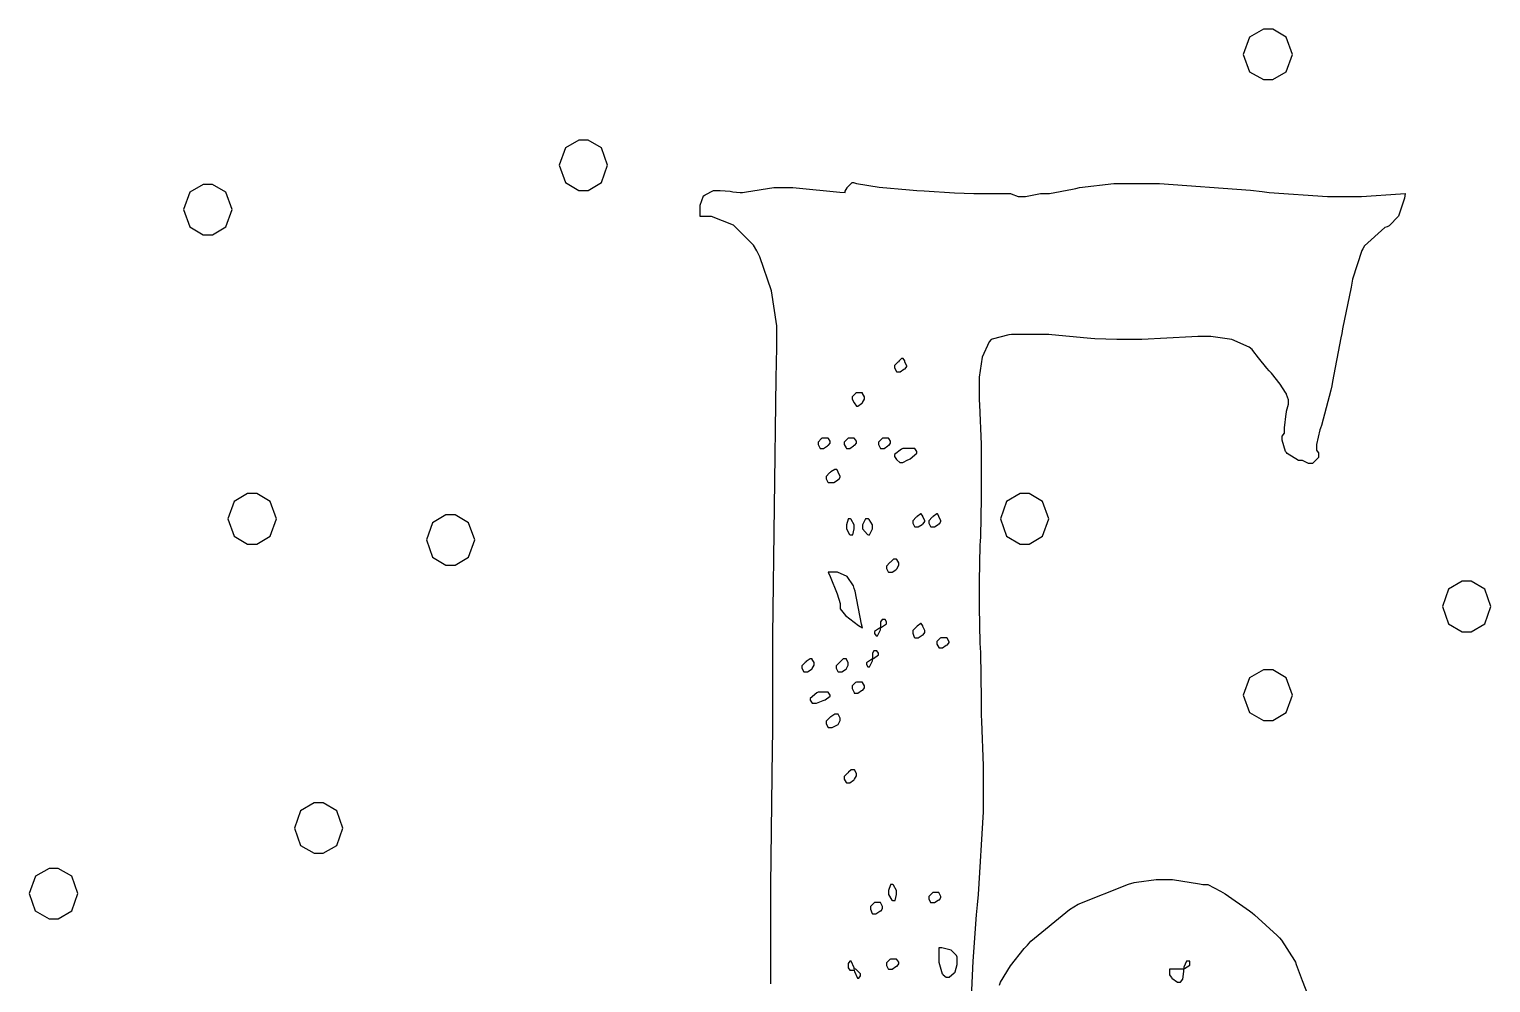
# Model space of a CAD drawing. Extents: x 85 to 277, y 22 to 328.
# Drawn here: x 225.2 to 276.4, y 89.3 to 122.7 of the extents above; entities that cross this region are included whole.
import ezdxf

# ---------------------------------------------------------------- set-up
doc = ezdxf.new("R2010")
doc.units = 0
doc.header["$MEASUREMENT"] = 0

msp = doc.modelspace()

# ---------------------------------------------------------------- linework, layer by layer
at = {"color": 7}
for points in [[(268.64, 120.933), (268.799, 120.933), (269.274, 121.208), (269.486, 121.815), (269.274, 122.421), (268.799, 122.696), (268.64, 122.696), (268.476, 122.696), (267.984, 122.421), (267.766, 121.815), (267.984, 121.208), (268.476, 120.933), (268.64, 120.933)], [(244.651, 117.052), (244.81, 117.052), (245.285, 117.328), (245.497, 117.934), (245.285, 118.54), (244.81, 118.816), (244.651, 118.816), (244.492, 118.816), (244.016, 118.54), (243.804, 117.934), (244.016, 117.328), (244.492, 117.052), (244.651, 117.052)], [(231.492, 115.499), (231.651, 115.499), (232.126, 115.775), (232.339, 116.381), (232.126, 116.987), (231.651, 117.263), (231.492, 117.263), (231.333, 117.263), (230.857, 116.987), (230.645, 116.381), (230.857, 115.775), (231.333, 115.499), (231.492, 115.499)], [(255.904, 111.055), (255.904, 111.082), (255.851, 111.161), (255.834, 111.161), (255.798, 111.161), (255.702, 111.073), (255.694, 111.055), (255.666, 111.038), (255.552, 110.918), (255.552, 110.878), (255.552, 110.834), (255.614, 110.712), (255.623, 110.702), (255.694, 110.702), (255.746, 110.702), (255.878, 110.79), (255.904, 110.808), (255.922, 110.808), (255.976, 110.887), (255.976, 110.913), (255.976, 110.913), (255.913, 111.038), (255.904, 111.055)], [(254.423, 109.96), (254.212, 109.96), (254.185, 109.944), (254.07, 109.824), (254.07, 109.784), (254.07, 109.74), (254.131, 109.618), (254.14, 109.608), (254.212, 109.502), (254.265, 109.502), (254.395, 109.591), (254.423, 109.608), (254.431, 109.626), (254.493, 109.746), (254.493, 109.784), (254.493, 109.828), (254.431, 109.944), (254.423, 109.96)], [(253.224, 108.373), (253.012, 108.373), (252.984, 108.356), (252.871, 108.237), (252.871, 108.197), (252.871, 108.152), (252.932, 108.038), (252.942, 108.02), (253.012, 108.02), (253.064, 108.02), (253.197, 108.11), (253.224, 108.126), (253.241, 108.126), (253.294, 108.206), (253.294, 108.233), (253.294, 108.268), (253.232, 108.365), (253.224, 108.373)], [(254.14, 108.373), (253.93, 108.373), (253.902, 108.356), (253.788, 108.237), (253.788, 108.197), (253.788, 108.152), (253.85, 108.038), (253.86, 108.02), (253.93, 108.02), (253.982, 108.02), (254.114, 108.11), (254.14, 108.126), (254.158, 108.126), (254.212, 108.206), (254.212, 108.233), (254.212, 108.268), (254.149, 108.365), (254.14, 108.373)], [(255.341, 108.373), (255.129, 108.373), (255.101, 108.356), (254.988, 108.237), (254.988, 108.197), (254.988, 108.152), (255.049, 108.038), (255.058, 108.02), (255.129, 108.02), (255.181, 108.02), (255.313, 108.11), (255.341, 108.126), (255.357, 108.126), (255.411, 108.206), (255.411, 108.233), (255.411, 108.268), (255.349, 108.365), (255.341, 108.373)], [(256.257, 108.02), (255.834, 108.02), (255.79, 107.986), (255.552, 107.8), (255.552, 107.738), (255.623, 107.633), (255.632, 107.615), (255.731, 107.527), (255.764, 107.527), (255.834, 107.527), (256.019, 107.615), (256.046, 107.633), (256.091, 107.651), (256.329, 107.849), (256.329, 107.914), (256.257, 108.02)], [(253.577, 107.174), (253.577, 107.202), (253.523, 107.28), (253.507, 107.28), (253.453, 107.28), (253.321, 107.192), (253.294, 107.174), (253.267, 107.158), (253.154, 107.038), (253.154, 106.998), (253.154, 106.954), (253.214, 106.831), (253.224, 106.821), (253.365, 106.821), (253.417, 106.821), (253.55, 106.91), (253.577, 106.928), (253.594, 106.928), (253.647, 107.006), (253.647, 107.032), (253.647, 107.032), (253.585, 107.166), (253.577, 107.174)], [(233.046, 104.669), (233.204, 104.669), (233.679, 104.944), (233.892, 105.551), (233.679, 106.157), (233.204, 106.433), (233.046, 106.433), (232.886, 106.433), (232.409, 106.157), (232.198, 105.551), (232.409, 104.944), (232.886, 104.669), (233.046, 104.669)], [(260.103, 104.669), (260.262, 104.669), (260.737, 104.944), (260.949, 105.551), (260.737, 106.157), (260.262, 106.433), (260.103, 106.433), (259.944, 106.433), (259.468, 106.157), (259.256, 105.551), (259.468, 104.944), (259.944, 104.669), (260.103, 104.669)], [(239.995, 103.929), (240.153, 103.929), (240.629, 104.205), (240.841, 104.811), (240.629, 105.417), (240.153, 105.693), (239.995, 105.693), (239.835, 105.693), (239.36, 105.417), (239.147, 104.811), (239.36, 104.205), (239.835, 103.929), (239.995, 103.929)], [(253.86, 105.268), (253.86, 105.198), (253.972, 105.005), (254, 104.987), (254.07, 104.987), (254.087, 104.987), (254.14, 105.198), (254.14, 105.268), (254.14, 105.34), (254.026, 105.534), (254, 105.551), (253.93, 105.551), (253.92, 105.543), (253.86, 105.337), (253.86, 105.268)], [(254.776, 105.268), (254.776, 105.34), (254.661, 105.534), (254.635, 105.551), (254.565, 105.551), (254.529, 105.551), (254.423, 105.34), (254.423, 105.268), (254.423, 105.198), (254.599, 105.005), (254.635, 104.987), (254.67, 104.987), (254.776, 105.198), (254.776, 105.268)], [(256.54, 105.621), (256.54, 105.649), (256.486, 105.727), (256.469, 105.727), (256.469, 105.727), (256.337, 105.639), (256.329, 105.621), (256.301, 105.605), (256.187, 105.485), (256.187, 105.445), (256.187, 105.4), (256.248, 105.278), (256.257, 105.268), (256.329, 105.268), (256.381, 105.268), (256.512, 105.358), (256.54, 105.374), (256.556, 105.374), (256.61, 105.454), (256.61, 105.481), (256.61, 105.481), (256.548, 105.605), (256.54, 105.621)], [(257.105, 105.621), (257.105, 105.649), (257.051, 105.727), (257.035, 105.727), (257.035, 105.727), (256.901, 105.639), (256.892, 105.621), (256.865, 105.605), (256.752, 105.485), (256.752, 105.445), (256.752, 105.4), (256.813, 105.278), (256.822, 105.268), (256.892, 105.268), (256.945, 105.268), (257.077, 105.358), (257.105, 105.374), (257.121, 105.374), (257.175, 105.454), (257.175, 105.481), (257.175, 105.481), (257.113, 105.605), (257.105, 105.621)], [(255.623, 104.14), (255.552, 104.14), (255.516, 104.14), (255.419, 104.051), (255.411, 104.033), (255.384, 104.017), (255.271, 103.897), (255.271, 103.857), (255.271, 103.813), (255.331, 103.691), (255.341, 103.681), (255.411, 103.681), (255.463, 103.681), (255.596, 103.77), (255.623, 103.787), (255.632, 103.805), (255.694, 103.925), (255.694, 103.963), (255.694, 104.007), (255.632, 104.123), (255.623, 104.14)], [(254.423, 101.74), (254.395, 101.865), (254.167, 103.013), (254.14, 103.117), (254.114, 103.205), (253.894, 103.532), (253.55, 103.681), (253.435, 103.681), (253.224, 103.681), (253.294, 103.532), (253.541, 102.923), (253.647, 102.592), (253.647, 102.482), (253.647, 102.403), (253.836, 102.165), (254.291, 101.82), (254.423, 101.74)], [(275.59, 101.6), (275.748, 101.6), (276.224, 101.876), (276.436, 102.482), (276.224, 103.088), (275.748, 103.364), (275.59, 103.364), (275.43, 103.364), (274.954, 103.088), (274.742, 102.482), (274.954, 101.876), (275.43, 101.6), (275.59, 101.6)], [(255.058, 101.74), (255.022, 101.724), (254.846, 101.604), (254.846, 101.564), (254.846, 101.538), (254.9, 101.46), (254.918, 101.46), (254.952, 101.46), (255.058, 101.67), (255.058, 101.74), (255.093, 101.758), (255.271, 101.878), (255.271, 101.917), (255.271, 101.945), (255.217, 102.023), (255.199, 102.023), (255.129, 102.023), (255.111, 102.023), (255.058, 101.945), (255.058, 101.917), (255.058, 101.74)], [(256.257, 101.388), (256.329, 101.388), (256.381, 101.388), (256.512, 101.477), (256.54, 101.494), (256.556, 101.494), (256.61, 101.574), (256.61, 101.6), (256.61, 101.644), (256.548, 101.76), (256.54, 101.776), (256.54, 101.804), (256.486, 101.883), (256.469, 101.883), (256.469, 101.883), (256.337, 101.794), (256.329, 101.776), (256.301, 101.76), (256.187, 101.64), (256.187, 101.6), (256.187, 101.548), (256.239, 101.406), (256.257, 101.388)], [(257.387, 101.388), (257.175, 101.388), (257.147, 101.371), (257.035, 101.251), (257.035, 101.211), (257.035, 101.167), (257.095, 101.045), (257.105, 101.035), (257.175, 101.035), (257.227, 101.035), (257.36, 101.124), (257.387, 101.141), (257.404, 101.141), (257.458, 101.221), (257.458, 101.247), (257.458, 101.247), (257.395, 101.371), (257.387, 101.388)], [(254.776, 100.648), (254.81, 100.666), (254.988, 100.785), (254.988, 100.824), (254.988, 100.852), (254.934, 100.93), (254.918, 100.93), (254.846, 100.93), (254.828, 100.93), (254.776, 100.852), (254.776, 100.824), (254.776, 100.648), (254.74, 100.631), (254.565, 100.511), (254.565, 100.471), (254.565, 100.445), (254.617, 100.365), (254.635, 100.365), (254.67, 100.365), (254.776, 100.578), (254.776, 100.648)], [(252.659, 100.648), (252.589, 100.648), (252.589, 100.648), (252.457, 100.56), (252.448, 100.542), (252.421, 100.525), (252.306, 100.405), (252.306, 100.365), (252.306, 100.321), (252.367, 100.198), (252.377, 100.189), (252.448, 100.189), (252.501, 100.189), (252.632, 100.278), (252.659, 100.295), (252.668, 100.313), (252.729, 100.433), (252.729, 100.471), (252.729, 100.516), (252.668, 100.631), (252.659, 100.648)], [(253.577, 100.189), (253.647, 100.189), (253.699, 100.189), (253.832, 100.278), (253.86, 100.295), (253.868, 100.313), (253.93, 100.433), (253.93, 100.471), (253.93, 100.516), (253.868, 100.631), (253.86, 100.648), (253.788, 100.648), (253.752, 100.648), (253.655, 100.56), (253.647, 100.542), (253.62, 100.525), (253.507, 100.405), (253.507, 100.365), (253.507, 100.321), (253.567, 100.207), (253.577, 100.189)], [(268.64, 98.4952), (268.799, 98.4952), (269.274, 98.7707), (269.486, 99.3771), (269.274, 99.9836), (268.799, 100.259), (268.64, 100.259), (268.476, 100.259), (267.984, 99.9836), (267.766, 99.3771), (267.984, 98.7707), (268.476, 98.4952), (268.64, 98.4952)], [(252.659, 99.0946), (252.729, 99.0946), (252.817, 99.0946), (253.046, 99.1842), (253.082, 99.2008), (253.117, 99.2188), (253.294, 99.3387), (253.294, 99.3771), (253.224, 99.4833), (252.871, 99.4833), (252.827, 99.4572), (252.589, 99.2657), (252.589, 99.2008), (252.659, 99.0946)], [(254.14, 99.4474), (254.212, 99.4474), (254.265, 99.4474), (254.395, 99.537), (254.423, 99.5535), (254.44, 99.5535), (254.493, 99.6336), (254.493, 99.6597), (254.493, 99.7038), (254.431, 99.8195), (254.423, 99.8361), (254.212, 99.8361), (254.185, 99.8195), (254.07, 99.6996), (254.07, 99.6597), (254.07, 99.6075), (254.131, 99.4653), (254.14, 99.4474)], [(253.577, 98.7076), (253.507, 98.7076), (253.453, 98.7076), (253.321, 98.6194), (253.294, 98.6014), (253.267, 98.5848), (253.154, 98.4649), (253.154, 98.425), (253.154, 98.3809), (253.214, 98.2581), (253.224, 98.2486), (253.294, 98.2486), (253.365, 98.2486), (253.55, 98.3382), (253.577, 98.3548), (253.585, 98.3728), (253.647, 98.4924), (253.647, 98.5312), (253.647, 98.5753), (253.585, 98.691), (253.577, 98.7076)], [(254.14, 96.7673), (254.07, 96.7673), (254.035, 96.7673), (253.938, 96.6791), (253.93, 96.6611), (253.902, 96.6445), (253.788, 96.5246), (253.788, 96.4847), (253.788, 96.4406), (253.85, 96.3179), (253.86, 96.3083), (253.93, 96.3083), (253.982, 96.3083), (254.114, 96.3979), (254.14, 96.4145), (254.149, 96.4325), (254.212, 96.5521), (254.212, 96.5909), (254.212, 96.635), (254.149, 96.7588), (254.14, 96.7673)], [(235.373, 93.8389), (235.531, 93.8389), (236.007, 94.1144), (236.219, 94.7208), (236.007, 95.3273), (235.531, 95.6028), (235.373, 95.6028), (235.213, 95.6028), (234.738, 95.3273), (234.526, 94.7208), (234.738, 94.1144), (235.213, 93.8389), (235.373, 93.8389)], [(226.095, 91.5458), (226.253, 91.5458), (226.73, 91.8214), (226.942, 92.4278), (226.73, 93.0342), (226.253, 93.3097), (226.095, 93.3097), (225.933, 93.3097), (225.454, 93.0342), (225.235, 92.4278), (225.444, 91.8214), (225.932, 91.5458), (226.095, 91.5458)], [(255.341, 92.4638), (255.341, 92.3932), (255.454, 92.1992), (255.481, 92.1812), (255.552, 92.1812), (255.57, 92.1812), (255.623, 92.3932), (255.623, 92.4638), (255.623, 92.534), (255.507, 92.7283), (255.481, 92.7446), (255.411, 92.7446), (255.402, 92.7365), (255.341, 92.5326), (255.341, 92.4638)], [(257.105, 92.4638), (256.892, 92.4638), (256.865, 92.4458), (256.752, 92.3272), (256.752, 92.2874), (256.752, 92.2433), (256.813, 92.1205), (256.822, 92.111), (256.892, 92.111), (256.945, 92.111), (257.077, 92.1992), (257.105, 92.2154), (257.121, 92.2154), (257.175, 92.2955), (257.175, 92.3216), (257.175, 92.3216), (257.113, 92.4458), (257.105, 92.4638)], [(254.776, 91.7222), (254.846, 91.7222), (254.899, 91.7222), (255.031, 91.8118), (255.058, 91.8284), (255.075, 91.8284), (255.129, 91.9081), (255.129, 91.9346), (255.129, 91.9787), (255.066, 92.093), (255.058, 92.111), (254.846, 92.111), (254.82, 92.093), (254.706, 91.9745), (254.706, 91.9346), (254.706, 91.882), (254.766, 91.7318), (254.776, 91.7222)], [(255.623, 90.1347), (255.411, 90.1347), (255.384, 90.1181), (255.271, 89.9982), (255.271, 89.9583), (255.271, 89.9142), (255.331, 89.7915), (255.341, 89.7819), (255.411, 89.7819), (255.463, 89.7819), (255.596, 89.8715), (255.623, 89.8881), (255.64, 89.8881), (255.694, 89.9679), (255.694, 89.9943), (255.694, 90.0299), (255.632, 90.1181), (255.623, 90.1347)], [(257.105, 90.5235), (257.105, 90.1707), (257.105, 90.0299), (257.218, 89.6235), (257.245, 89.6056), (257.254, 89.589), (257.353, 89.4994), (257.387, 89.4994), (257.458, 89.4994), (257.642, 89.6497), (257.668, 89.6758), (257.677, 89.6938), (257.74, 89.946), (257.74, 90.0285), (257.74, 90.2049), (257.722, 90.2589), (257.528, 90.4448), (257.21, 90.5235), (257.105, 90.5235)], [(254.14, 89.7819), (254.131, 89.826), (254.032, 90.0645), (254, 90.0645), (253.982, 90.0645), (253.93, 89.9859), (253.93, 89.9583), (253.93, 89.8521), (253.93, 89.826), (253.982, 89.746), (254, 89.746), (254.14, 89.746), (254.149, 89.7019), (254.248, 89.4652), (254.283, 89.4652), (254.299, 89.4652), (254.353, 89.5435), (254.353, 89.5696), (254.353, 89.6235), (254.193, 89.7819), (254.14, 89.7819)], [(265.678, 89.7819), (265.183, 89.7819), (265.183, 89.6056), (265.183, 89.5794), (265.235, 89.4994), (265.253, 89.4994), (265.261, 89.4652), (265.467, 89.323), (265.535, 89.323), (265.563, 89.323), (265.646, 89.4348), (265.678, 89.6952), (265.678, 89.7819), (265.712, 89.7999), (265.888, 89.9199), (265.888, 89.9583), (265.888, 90.0645), (265.818, 90.0645), (265.782, 90.0645), (265.678, 89.8536), (265.678, 89.7819)]]:
    msp.add_lwpolyline(points, close=True, dxfattribs=at)
for points in [[(251.214, 89.2665), (251.214, 90.9105), (251.214, 92.7104), (251.274, 97.5085), (251.284, 98.1082), (251.284, 101.469), (251.397, 110.473), (251.424, 111.548), (251.424, 111.901), (251.424, 112.31), (251.243, 113.538), (250.833, 114.724), (250.719, 114.935), (250.603, 115.139), (249.907, 115.839), (249.14, 116.134), (248.885, 116.134), (248.744, 116.134), (248.744, 116.417), (248.744, 116.532), (248.857, 116.859), (248.885, 116.876), (248.911, 116.903), (249.209, 117.052), (249.308, 117.052), (249.44, 117.052), (249.793, 117.026), (249.837, 117.016), (249.881, 117.008), (250.139, 116.982), (250.226, 116.982), (250.358, 117.008), (251.317, 117.158), (251.637, 117.158), (251.99, 117.158), (252.104, 117.14), (253.638, 116.991), (253.824, 116.982), (253.824, 117.026), (253.884, 117.14), (253.894, 117.158), (253.92, 117.184), (254.059, 117.335), (254.106, 117.335), (254.22, 117.3), (255.005, 117.166), (256.073, 117.07), (256.329, 117.052), (256.584, 117.035), (257.651, 116.973), (258.324, 116.946), (258.55, 116.946), (259.608, 116.946), (259.635, 116.929), (259.879, 116.84), (259.961, 116.84), (260.138, 116.84), (260.605, 116.929), (260.667, 116.946), (260.975, 116.946), (261.778, 117.096), (261.902, 117.122), (262.024, 117.15), (263.229, 117.299), (263.631, 117.299), (264.83, 117.299), (268.013, 117.06), (268.428, 117.016), (268.675, 116.982), (270.713, 116.84), (271.392, 116.84), (271.903, 116.84), (273.27, 116.929), (273.439, 116.946), (273.411, 116.779), (273.199, 116.153), (272.882, 115.809), (272.803, 115.781), (272.723, 115.755), (272.018, 115.112), (271.956, 115.006), (271.92, 114.945), (271.595, 113.949), (271.569, 113.807), (271.541, 113.666), (271.242, 112.201), (271.216, 112.043), (271.188, 111.893), (270.889, 110.357), (270.863, 110.207), (270.836, 110.059), (270.509, 108.824), (270.474, 108.726), (270.447, 108.665), (270.334, 108.157), (270.334, 107.986), (270.334, 107.96), (270.386, 107.88), (270.404, 107.88), (270.404, 107.774), (270.404, 107.703), (270.192, 107.491), (270.122, 107.491), (270.05, 107.491), (269.865, 107.581), (269.839, 107.597), (269.697, 107.597), (269.302, 107.836), (269.276, 107.88), (269.248, 107.907), (269.133, 108.31), (269.133, 108.443), (269.205, 108.549), (269.205, 108.736), (269.266, 109.23), (269.276, 109.291), (269.284, 109.318), (269.346, 109.562), (269.346, 109.644), (269.346, 109.715), (269.284, 109.908), (269.276, 109.926), (269.248, 109.97), (269.054, 110.265), (268.755, 110.648), (268.676, 110.736), (268.596, 110.824), (268.296, 111.187), (268.102, 111.443), (268.075, 111.478), (267.977, 111.558), (267.361, 111.826), (266.627, 111.937), (266.383, 111.937), (266.171, 111.937), (265.958, 111.92), (264.213, 111.831), (263.631, 111.831), (263.331, 111.831), (262.563, 111.858), (262.431, 111.867), (262.298, 111.876), (261.064, 111.99), (260.949, 112.007), (259.644, 112.007), (259.547, 111.99), (258.965, 111.84), (258.939, 111.831), (258.867, 111.752), (258.621, 111.215), (258.516, 110.513), (258.516, 110.279), (258.516, 109.714), (258.524, 109.547), (258.586, 108.165), (258.586, 107.703), (258.586, 106.785), (258.586, 106.284), (258.559, 104.925), (258.55, 104.775), (258.541, 104.626), (258.516, 103.362), (258.516, 102.941), (258.516, 102.465), (258.541, 101.203), (258.55, 101.035), (258.559, 100.876), (258.586, 99.223), (258.586, 98.6716), (258.594, 98.4691), (258.656, 96.9024), (258.656, 96.3785), (258.656, 95.2941), (258.48, 92.3918), (258.446, 92.039), (258.41, 91.6862), (258.286, 90.0603), (258.233, 88.7938)], [(259.221, 89.2168), (259.266, 89.323), (259.608, 89.8977), (260.094, 90.5055), (260.21, 90.6279), (260.324, 90.7602), (261.681, 91.8725), (261.831, 91.9688), (261.98, 92.057), (263.744, 92.764), (263.948, 92.8165), (264.027, 92.8342), (264.709, 92.921), (264.936, 92.921), (265.289, 92.921), (266.232, 92.7724), (266.347, 92.7446), (266.524, 92.7446), (266.973, 92.5079), (267.053, 92.4638), (267.131, 92.4197), (267.987, 91.8284), (268.075, 91.7582), (268.163, 91.6877), (268.957, 90.956), (269.029, 90.8763), (269.099, 90.7976), (269.565, 90.0906), (269.592, 90.0285), (269.619, 89.9502), (269.831, 89.3865), (270.148, 88.5747)]]:
    msp.add_lwpolyline(points, dxfattribs=at)

doc.saveas('drawing.dxf')
